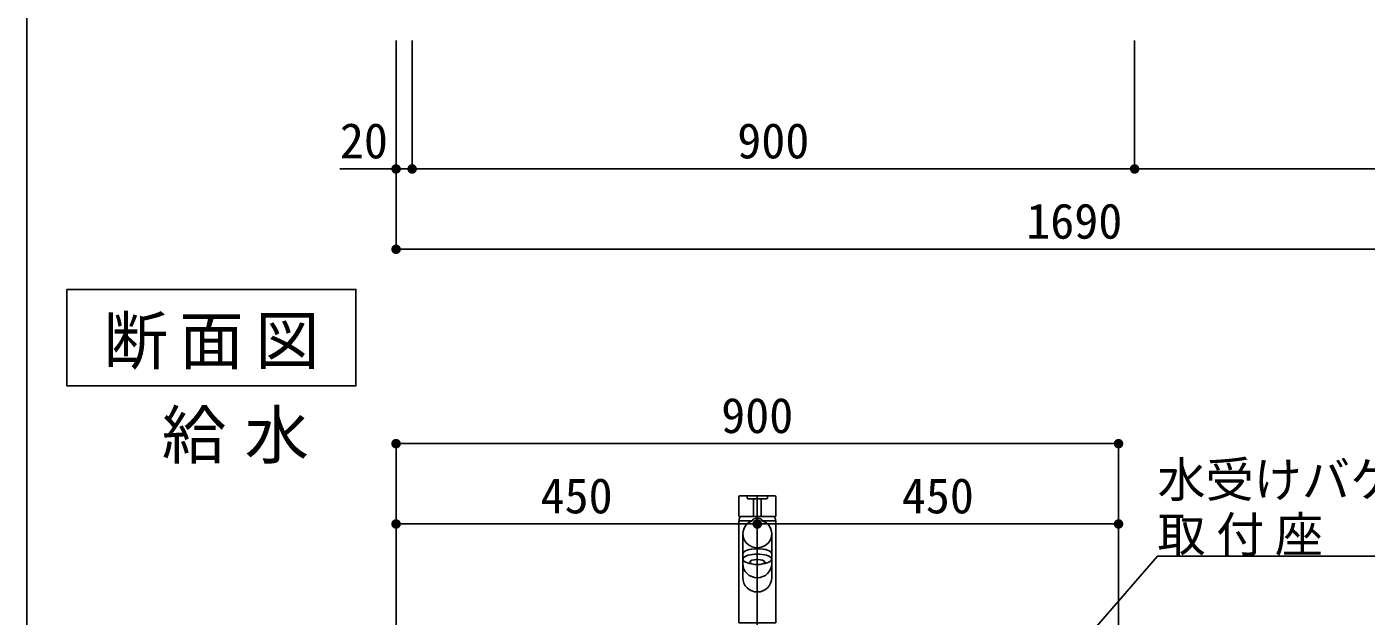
# Model space of a CAD drawing. Units: millimetres on the paper, scale 1:20. Extents: x -205 to 195, y -144 to 138.
# Drawn here: x -205 to -121.6, y -70.3 to -33.7 of the extents above; entities that cross this region are included whole.
import ezdxf
from ezdxf.enums import TextEntityAlignment as Align

# ---------------------------------------------------------------- set-up
doc = ezdxf.new("R2010")
doc.units = ezdxf.units.MM
doc.linetypes.add('CHAIN1', pattern=[8, 5, -1, 1, -1])
for name, color, linetype in [('0-2_2', 4, 'Continuous'), ('0-3_3', 6, 'Continuous'), ('0-A_10', 6, 'Continuous')]:
    doc.layers.add(name, color=color, linetype=linetype)
doc.styles.add('ＭＳ ゴシック', font='')
doc.styles.get('ＭＳ ゴシック').set_extended_font_data('MS Gothic')

msp = doc.modelspace()

# ---------------------------------------------------------------- hatches: boundary and pattern name
at = {"layer": '0-2_2'}
for points in [[(-181.7, -42.5, 1), (-182.3, -42.5, 1)], [(-180.7, -42.5, 1), (-181.3, -42.5, 1)], [(-180.7, -42.5, 1), (-181.3, -42.5, 1)], [(-135.7, -42.5, 1), (-136.3, -42.5, 1)], [(-135.7, -42.5, 1), (-136.3, -42.5, 1)], [(-181.7, -47.5, 1), (-182.3, -47.5, 1)], [(-181.7, -59.6, 1), (-182.3, -59.6, 1)], [(-136.7, -59.6, 1), (-137.3, -59.6, 1)], [(-181.7, -64.6, 1), (-182.3, -64.6, 1)], [(-159.2, -64.6, 1), (-159.8, -64.6, 1)], [(-159.2, -64.6, 1), (-159.8, -64.6, 1)], [(-136.7, -64.6, 1), (-137.3, -64.6, 1)]]:
    msp.add_hatch(color=132, dxfattribs=at).paths.add_polyline_path(points)

# ---------------------------------------------------------------- linework, layer by layer
for p, q in [((-182, -34.5), (-182, -47.5)), ((-182, -34.5), (-182, -42.5)), ((-181, -34.5), (-181, -42.5)), ((-181, -34.5), (-181, -42.5)), ((-136, -34.5), (-136, -42.5)), ((-136, -34.5), (-136, -42.5)), ((-179.8, -42.5), (-185.5, -42.5)), ((-181, -42.5), (-136, -42.5)), ((-136, -42.5), (-98.5, -42.5)), ((-182, -47.5), (-97.5, -47.5)), ((-182, -72.6), (-182, -59.6)), ((-137, -59.6), (-182, -59.6)), ((-137, -72.6), (-137, -59.6)), ((-182, -72.6), (-182, -64.6)), ((-159.5, -64.6), (-182, -64.6)), ((-159.5, -72.6), (-159.5, -64.6)), ((-159.5, -72.6), (-159.5, -64.6)), ((-159.5, -64.6), (-137, -64.6)), ((-137, -72.6), (-137, -64.6))]:
    msp.add_line(p, q, dxfattribs=at)
msp.add_lwpolyline([(-202.5, -50), (-184.5, -50), (-184.5, -56), (-202.5, -56)], close=True, dxfattribs=at)
at = {"layer": '0-3_3'}
for p, q in [((-160.65, -64.105), (-160.65, -62.9)), ((-160.6, -62.85), (-158.4, -62.85)), ((-160.125, -62.988), (-160.125, -62.9)), ((-160.075, -62.85), (-158.925, -62.85)), ((-158.925, -63.038), (-160.075, -63.038)), ((-159.738, -63.038), (-159.738, -64.13)), ((-159.261, -64.13), (-159.261, -63.038)), ((-158.875, -62.9), (-158.875, -62.988)), ((-158.35, -62.9), (-158.35, -64.105)), ((-158.375, -64.13), (-160.625, -64.13)), ((-160.556, -64.13), (-160.618, -64.238)), ((-158.444, -64.13), (-158.382, -64.238)), ((-159.81, -64.4), (-160.65, -64.4)), ((-160.625, -64.4), (-160.625, -64.263)), ((-159.812, -64.402), (-159.747, -64.29)), ((-159.188, -64.402), (-159.253, -64.29)), ((-158.375, -64.4), (-158.375, -64.263)), ((-160.4, -65.213), (-160.4, -67.948)), ((-158.6, -65.213), (-158.6, -67.948)), ((-160.395, -66.791), (-160.395, -66.453)), ((-158.605, -66.791), (-158.605, -66.453))]:
    msp.add_line(p, q, dxfattribs=at)
at = {"layer": '0-3_3', "linetype": 'CHAIN1'}
msp.add_line((-159.5, -62.85), (-159.5, -70.75), dxfattribs=at)
at = {"layer": '0-3_3'}
for points in [[(-160.65, -64.4), (-160.65, -70.75), (-158.35, -70.75), (-158.35, -64.4), (-159.19, -64.4)], [(-156.205, -91.55), (-134.579, -66.595), (-113.579, -66.595)]]:
    msp.add_lwpolyline(points, dxfattribs=at)
for centre, radius, start, end in [((-160.6, -62.9), 0.05, 90, 180), ((-160.075, -62.9), 0.05, 90, 180), ((-160.075, -62.988), 0.05, 180, 270), ((-158.925, -62.9), 0.05, 0, 90), ((-158.925, -62.988), 0.05, 270, 360), ((-158.4, -62.9), 0.05, 0, 90), ((-160.625, -64.105), 0.025, 180, 270), ((-158.375, -64.105), 0.025, 270, 360), ((-160.575, -64.263), 0.05, 150, 180), ((-159.5, -64.935), 0.691, 69.07687, 110.92313), ((-158.425, -64.263), 0.05, 0, 30)]:
    msp.add_arc(centre, radius, start, end, dxfattribs=at)
for centre, major_axis, ratio, start_param, end_param in [((-159.5, -65.213), (-0.9, 0), 0.960527, 5.065973, 10.64199), ((-159.5, -66.791), (-0.895, 0), 0.347121, 1.971847, 7.452931), ((-159.5, -66.453), (-0.895, 0), 0.347121, 3.141593, 6.283185), ((-159.5, -67.064), (0.9, 0), 0.98281, 3.141593, 6.283185), ((-159.5, -67.948), (0.9, 0), 0.98281, 3.141593, 6.283185)]:
    msp.add_ellipse(centre, major_axis=major_axis, ratio=ratio, start_param=start_param, end_param=end_param, dxfattribs=at)
msp.add_ellipse((-159.5, -66.97), major_axis=(-0.47, 0), ratio=0.341818, dxfattribs=at)
at = {"layer": '0-A_10'}
msp.add_lwpolyline([(-205, 138.5), (-205, -143.5), (195, -143.5)], dxfattribs=at)

# ---------------------------------------------------------------- texts
at = {"layer": '0-2_2', "style": 'ＭＳ ゴシック'}
for s, p in [('20', (-185.5, -42.5)), ('900', (-160.75, -42.5)), ('1690', (-142.75, -47.5)), ('900', (-161.75, -59.6)), ('450', (-173, -64.6)), ('450', (-150.5, -64.6))]:
    msp.add_text(s, height=2.199, dxfattribs=at).set_placement(p, align=Align.BOTTOM_LEFT)
at = {"layer": '0-2_2', "char_height": 2.933, "attachment_point": 7, "style": 'ＭＳ ゴシック'}
for s, insert in [('\\T1.18;断面図', (-200.215, -55)), ('\\T1.29;給水', (-196.59, -60.851))]:
    msp.add_mtext(s, dxfattribs=dict(at, insert=insert))
at = {"layer": '0-3_3', "style": 'ＭＳ ゴシック'}
msp.add_text('水受けバケット', height=2.199, dxfattribs=at).set_placement((-134.579, -63.595), align=Align.BOTTOM_LEFT)
at = {"layer": '0-3_3', "insert": (-134.579, -66.595), "char_height": 2.199, "attachment_point": 7, "style": 'ＭＳ ゴシック'}
msp.add_mtext('\\T1.22;取付座', dxfattribs=at)

doc.saveas('drawing.dxf')
